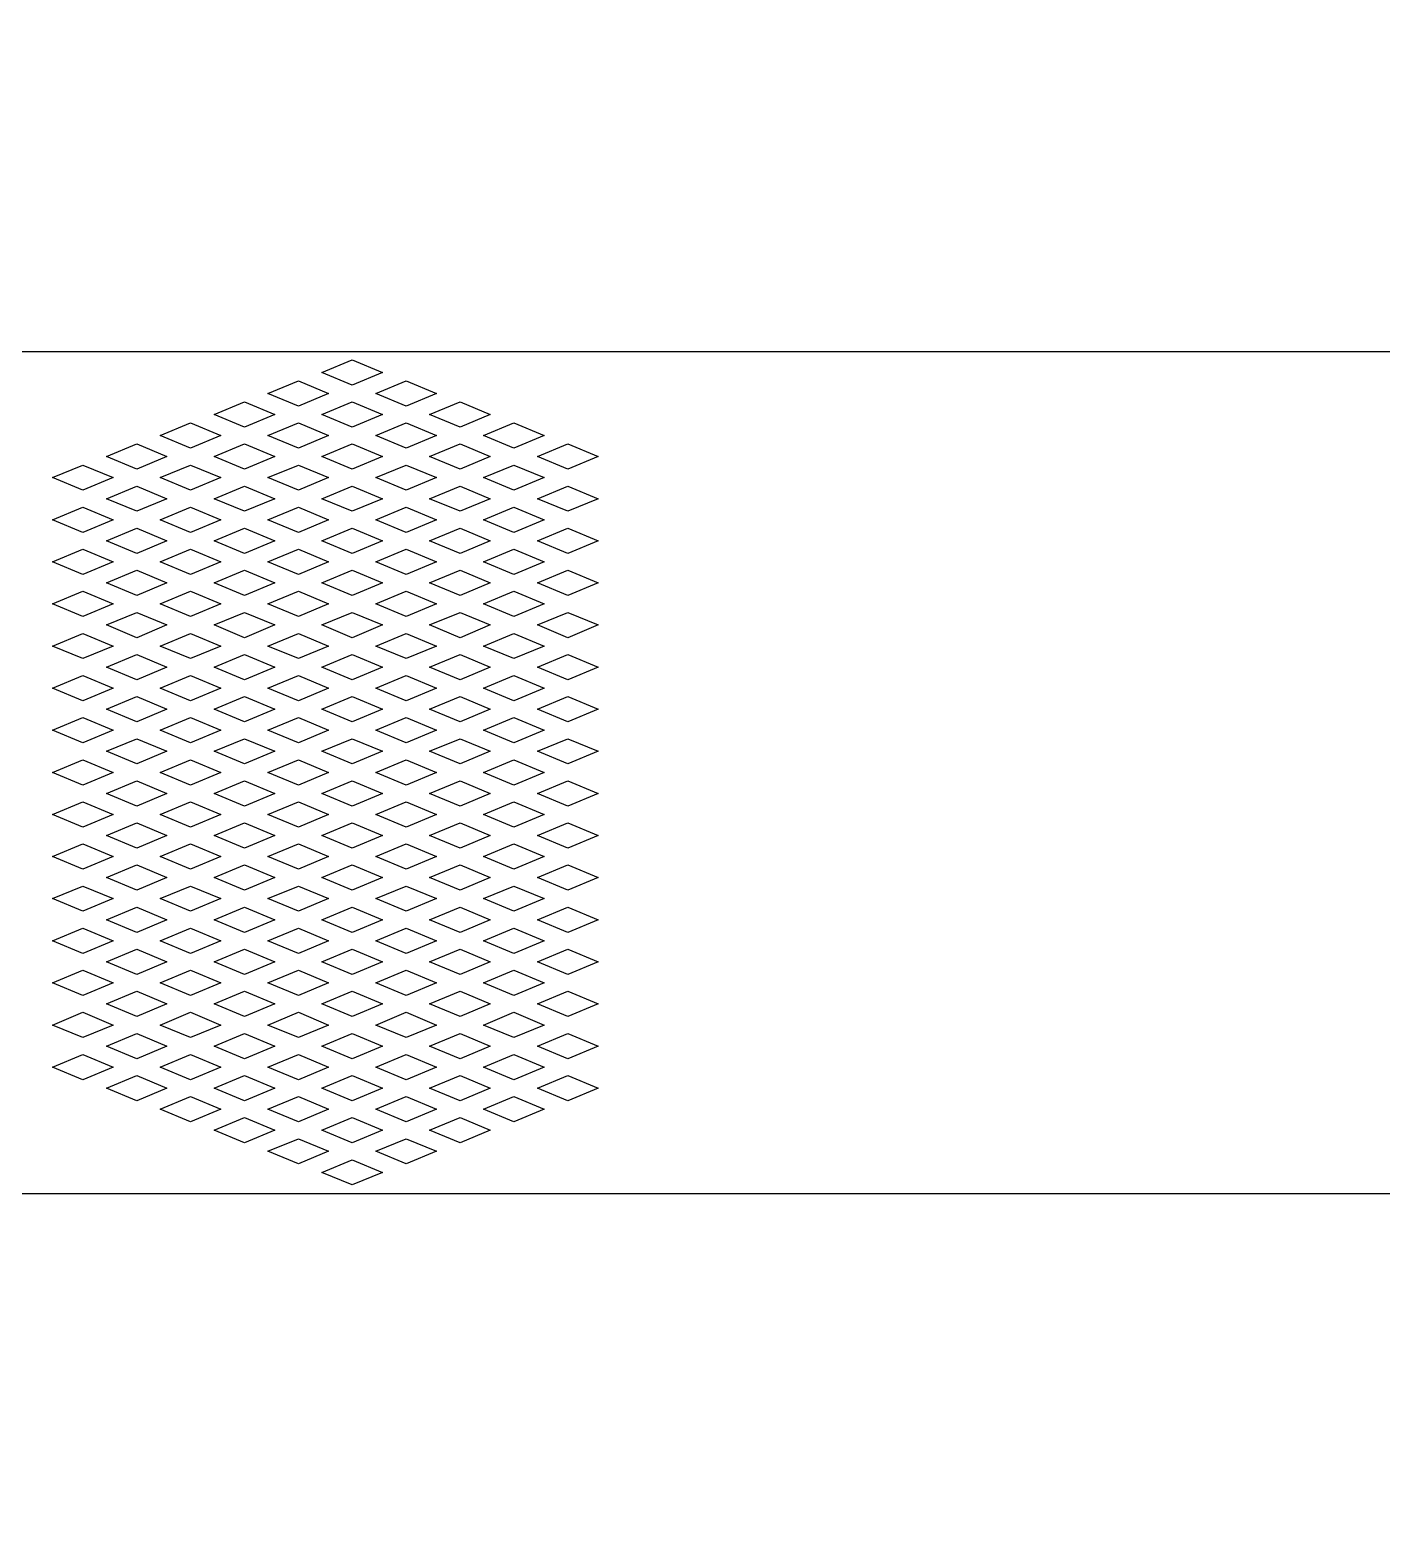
# Model space of a CAD drawing. Header units: inches. Extents: x -271009 to 5700, y -37000 to 38138.
# Drawn here: x -137795 to -136165, y 5427 to 7239 of the extents above; entities that cross this region are included whole.
import ezdxf

# ---------------------------------------------------------------- set-up
doc = ezdxf.new("R2010")
doc.units = ezdxf.units.IN
doc.header["$MEASUREMENT"] = 0

msp = doc.modelspace()

# ---------------------------------------------------------------- linework, layer by layer
for p, q in [((-138715.3, 6851.2), (-135759, 6851.2)), ((-137443, 6825.9), (-137406.5, 6841.1)), ((-137406.5, 6841.1), (-137369.9, 6825.9)), ((-137508, 6800.5), (-137471.4, 6815.7)), ((-137471.4, 6815.7), (-137434.9, 6800.5)), ((-137406.5, 6810.6), (-137443, 6825.9)), ((-137369.9, 6825.9), (-137406.5, 6810.6)), ((-137378, 6800.5), (-137341.5, 6815.7)), ((-137341.5, 6815.7), (-137305, 6800.5)), ((-137471.4, 6785.3), (-137508, 6800.5)), ((-137434.9, 6800.5), (-137471.4, 6785.3)), ((-137341.5, 6785.3), (-137378, 6800.5)), ((-137305, 6800.5), (-137341.5, 6785.3)), ((-137572.9, 6775.1), (-137536.4, 6790.3)), ((-137536.4, 6790.3), (-137499.8, 6775.1)), ((-137443, 6775.1), (-137406.5, 6790.3)), ((-137406.5, 6790.3), (-137369.9, 6775.1)), ((-137313.1, 6775.1), (-137276.5, 6790.3)), ((-137276.5, 6790.3), (-137240, 6775.1)), ((-137637.9, 6749.7), (-137601.3, 6765)), ((-137601.3, 6765), (-137564.8, 6749.7)), ((-137536.4, 6759.9), (-137572.9, 6775.1)), ((-137499.8, 6775.1), (-137536.4, 6759.9)), ((-137508, 6749.7), (-137471.4, 6765)), ((-137471.4, 6765), (-137434.9, 6749.7)), ((-137406.5, 6759.9), (-137443, 6775.1)), ((-137369.9, 6775.1), (-137406.5, 6759.9)), ((-137378, 6749.7), (-137341.5, 6765)), ((-137341.5, 6765), (-137305, 6749.7)), ((-137276.5, 6759.9), (-137313.1, 6775.1)), ((-137240, 6775.1), (-137276.5, 6759.9)), ((-137248.1, 6749.7), (-137211.6, 6765)), ((-137211.6, 6765), (-137175, 6749.7)), ((-137702.8, 6724.4), (-137666.3, 6739.6)), ((-137666.3, 6739.6), (-137629.8, 6724.4)), ((-137601.3, 6734.5), (-137637.9, 6749.7)), ((-137564.8, 6749.7), (-137601.3, 6734.5)), ((-137572.9, 6724.4), (-137536.4, 6739.6)), ((-137536.4, 6739.6), (-137499.8, 6724.4)), ((-137471.4, 6734.5), (-137508, 6749.7)), ((-137434.9, 6749.7), (-137471.4, 6734.5)), ((-137443, 6724.4), (-137406.5, 6739.6)), ((-137406.5, 6739.6), (-137369.9, 6724.4)), ((-137341.5, 6734.5), (-137378, 6749.7)), ((-137305, 6749.7), (-137341.5, 6734.5)), ((-137313.1, 6724.4), (-137276.5, 6739.6)), ((-137276.5, 6739.6), (-137240, 6724.4)), ((-137211.6, 6734.5), (-137248.1, 6749.7)), ((-137175, 6749.7), (-137211.6, 6734.5)), ((-137183.2, 6724.4), (-137146.6, 6739.6)), ((-137146.6, 6739.6), (-137110.1, 6724.4)), ((-137666.3, 6709.1), (-137702.8, 6724.4)), ((-137629.8, 6724.4), (-137666.3, 6709.1)), ((-137536.4, 6709.1), (-137572.9, 6724.4)), ((-137499.8, 6724.4), (-137536.4, 6709.1)), ((-137406.5, 6709.1), (-137443, 6724.4)), ((-137369.9, 6724.4), (-137406.5, 6709.1)), ((-137276.5, 6709.1), (-137313.1, 6724.4)), ((-137240, 6724.4), (-137276.5, 6709.1)), ((-137146.6, 6709.1), (-137183.2, 6724.4)), ((-137110.1, 6724.4), (-137146.6, 6709.1)), ((-137767.8, 6699), (-137731.3, 6714.2)), ((-137731.3, 6714.2), (-137694.7, 6699)), ((-137637.9, 6699), (-137601.3, 6714.2)), ((-137601.3, 6714.2), (-137564.8, 6699)), ((-137508, 6699), (-137471.4, 6714.2)), ((-137471.4, 6714.2), (-137434.9, 6699)), ((-137378, 6699), (-137341.5, 6714.2)), ((-137341.5, 6714.2), (-137305, 6699)), ((-137248.1, 6699), (-137211.6, 6714.2)), ((-137211.6, 6714.2), (-137175, 6699)), ((-137731.3, 6683.8), (-137767.8, 6699)), ((-137694.7, 6699), (-137731.3, 6683.8)), ((-137702.8, 6673.6), (-137666.3, 6688.8)), ((-137666.3, 6688.8), (-137629.8, 6673.6)), ((-137601.3, 6683.8), (-137637.9, 6699)), ((-137564.8, 6699), (-137601.3, 6683.8)), ((-137572.9, 6673.6), (-137536.4, 6688.8)), ((-137536.4, 6688.8), (-137499.8, 6673.6)), ((-137471.4, 6683.8), (-137508, 6699)), ((-137434.9, 6699), (-137471.4, 6683.8)), ((-137443, 6673.6), (-137406.5, 6688.8)), ((-137406.5, 6688.8), (-137369.9, 6673.6)), ((-137341.5, 6683.8), (-137378, 6699)), ((-137305, 6699), (-137341.5, 6683.8)), ((-137313.1, 6673.6), (-137276.5, 6688.8)), ((-137276.5, 6688.8), (-137240, 6673.6)), ((-137211.6, 6683.8), (-137248.1, 6699)), ((-137175, 6699), (-137211.6, 6683.8)), ((-137183.2, 6673.6), (-137146.6, 6688.8)), ((-137146.6, 6688.8), (-137110.1, 6673.6)), ((-137666.3, 6658.4), (-137702.8, 6673.6)), ((-137629.8, 6673.6), (-137666.3, 6658.4)), ((-137536.4, 6658.4), (-137572.9, 6673.6)), ((-137499.8, 6673.6), (-137536.4, 6658.4)), ((-137406.5, 6658.4), (-137443, 6673.6)), ((-137369.9, 6673.6), (-137406.5, 6658.4)), ((-137276.5, 6658.4), (-137313.1, 6673.6)), ((-137240, 6673.6), (-137276.5, 6658.4)), ((-137146.6, 6658.4), (-137183.2, 6673.6)), ((-137110.1, 6673.6), (-137146.6, 6658.4)), ((-137767.8, 6648.2), (-137731.3, 6663.5)), ((-137731.3, 6663.5), (-137694.7, 6648.2)), ((-137637.9, 6648.2), (-137601.3, 6663.5)), ((-137601.3, 6663.5), (-137564.8, 6648.2)), ((-137508, 6648.2), (-137471.4, 6663.5)), ((-137471.4, 6663.5), (-137434.9, 6648.2)), ((-137378, 6648.2), (-137341.5, 6663.5)), ((-137341.5, 6663.5), (-137305, 6648.2)), ((-137248.1, 6648.2), (-137211.6, 6663.5)), ((-137211.6, 6663.5), (-137175, 6648.2)), ((-137731.3, 6633), (-137767.8, 6648.2)), ((-137694.7, 6648.2), (-137731.3, 6633)), ((-137702.8, 6622.9), (-137666.3, 6638.1)), ((-137666.3, 6638.1), (-137629.8, 6622.9)), ((-137601.3, 6633), (-137637.9, 6648.2)), ((-137564.8, 6648.2), (-137601.3, 6633)), ((-137572.9, 6622.9), (-137536.4, 6638.1)), ((-137536.4, 6638.1), (-137499.8, 6622.9)), ((-137471.4, 6633), (-137508, 6648.2)), ((-137434.9, 6648.2), (-137471.4, 6633)), ((-137443, 6622.9), (-137406.5, 6638.1)), ((-137406.5, 6638.1), (-137369.9, 6622.9)), ((-137341.5, 6633), (-137378, 6648.2)), ((-137305, 6648.2), (-137341.5, 6633)), ((-137313.1, 6622.9), (-137276.5, 6638.1)), ((-137276.5, 6638.1), (-137240, 6622.9)), ((-137211.6, 6633), (-137248.1, 6648.2)), ((-137175, 6648.2), (-137211.6, 6633)), ((-137183.2, 6622.9), (-137146.6, 6638.1)), ((-137146.6, 6638.1), (-137110.1, 6622.9)), ((-137767.8, 6597.5), (-137731.3, 6612.7)), ((-137731.3, 6612.7), (-137694.7, 6597.5)), ((-137666.3, 6607.6), (-137702.8, 6622.9)), ((-137629.8, 6622.9), (-137666.3, 6607.6)), ((-137637.9, 6597.5), (-137601.3, 6612.7)), ((-137601.3, 6612.7), (-137564.8, 6597.5)), ((-137536.4, 6607.6), (-137572.9, 6622.9)), ((-137499.8, 6622.9), (-137536.4, 6607.6)), ((-137508, 6597.5), (-137471.4, 6612.7)), ((-137471.4, 6612.7), (-137434.9, 6597.5)), ((-137406.5, 6607.6), (-137443, 6622.9)), ((-137369.9, 6622.9), (-137406.5, 6607.6)), ((-137378, 6597.5), (-137341.5, 6612.7)), ((-137341.5, 6612.7), (-137305, 6597.5)), ((-137276.5, 6607.6), (-137313.1, 6622.9)), ((-137240, 6622.9), (-137276.5, 6607.6)), ((-137248.1, 6597.5), (-137211.6, 6612.7)), ((-137211.6, 6612.7), (-137175, 6597.5)), ((-137146.6, 6607.6), (-137183.2, 6622.9)), ((-137110.1, 6622.9), (-137146.6, 6607.6)), ((-137731.3, 6582.3), (-137767.8, 6597.5)), ((-137694.7, 6597.5), (-137731.3, 6582.3)), ((-137601.3, 6582.3), (-137637.9, 6597.5)), ((-137564.8, 6597.5), (-137601.3, 6582.3)), ((-137471.4, 6582.3), (-137508, 6597.5)), ((-137434.9, 6597.5), (-137471.4, 6582.3)), ((-137341.5, 6582.3), (-137378, 6597.5)), ((-137305, 6597.5), (-137341.5, 6582.3)), ((-137211.6, 6582.3), (-137248.1, 6597.5)), ((-137175, 6597.5), (-137211.6, 6582.3)), ((-137702.8, 6572.1), (-137666.3, 6587.3)), ((-137666.3, 6587.3), (-137629.8, 6572.1)), ((-137572.9, 6572.1), (-137536.4, 6587.3)), ((-137536.4, 6587.3), (-137499.8, 6572.1)), ((-137443, 6572.1), (-137406.5, 6587.3)), ((-137406.5, 6587.3), (-137369.9, 6572.1)), ((-137313.1, 6572.1), (-137276.5, 6587.3)), ((-137276.5, 6587.3), (-137240, 6572.1)), ((-137183.2, 6572.1), (-137146.6, 6587.3)), ((-137146.6, 6587.3), (-137110.1, 6572.1)), ((-137767.8, 6546.7), (-137731.3, 6562)), ((-137731.3, 6562), (-137694.7, 6546.7)), ((-137666.3, 6556.9), (-137702.8, 6572.1)), ((-137629.8, 6572.1), (-137666.3, 6556.9)), ((-137637.9, 6546.7), (-137601.3, 6562)), ((-137601.3, 6562), (-137564.8, 6546.7)), ((-137536.4, 6556.9), (-137572.9, 6572.1)), ((-137499.8, 6572.1), (-137536.4, 6556.9)), ((-137508, 6546.7), (-137471.4, 6562)), ((-137471.4, 6562), (-137434.9, 6546.7)), ((-137406.5, 6556.9), (-137443, 6572.1)), ((-137369.9, 6572.1), (-137406.5, 6556.9)), ((-137378, 6546.7), (-137341.5, 6562)), ((-137341.5, 6562), (-137305, 6546.7)), ((-137276.5, 6556.9), (-137313.1, 6572.1)), ((-137240, 6572.1), (-137276.5, 6556.9)), ((-137248.1, 6546.7), (-137211.6, 6562)), ((-137211.6, 6562), (-137175, 6546.7)), ((-137146.6, 6556.9), (-137183.2, 6572.1)), ((-137110.1, 6572.1), (-137146.6, 6556.9)), ((-137731.3, 6531.5), (-137767.8, 6546.7)), ((-137694.7, 6546.7), (-137731.3, 6531.5)), ((-137601.3, 6531.5), (-137637.9, 6546.7)), ((-137564.8, 6546.7), (-137601.3, 6531.5)), ((-137471.4, 6531.5), (-137508, 6546.7)), ((-137434.9, 6546.7), (-137471.4, 6531.5)), ((-137341.5, 6531.5), (-137378, 6546.7)), ((-137305, 6546.7), (-137341.5, 6531.5)), ((-137211.6, 6531.5), (-137248.1, 6546.7)), ((-137175, 6546.7), (-137211.6, 6531.5)), ((-137702.8, 6521.4), (-137666.3, 6536.6)), ((-137666.3, 6536.6), (-137629.8, 6521.4)), ((-137572.9, 6521.4), (-137536.4, 6536.6)), ((-137536.4, 6536.6), (-137499.8, 6521.4)), ((-137443, 6521.4), (-137406.5, 6536.6)), ((-137406.5, 6536.6), (-137369.9, 6521.4)), ((-137313.1, 6521.4), (-137276.5, 6536.6)), ((-137276.5, 6536.6), (-137240, 6521.4)), ((-137183.2, 6521.4), (-137146.6, 6536.6)), ((-137146.6, 6536.6), (-137110.1, 6521.4)), ((-137767.8, 6496), (-137731.3, 6511.2)), ((-137731.3, 6511.2), (-137694.7, 6496)), ((-137666.3, 6506.1), (-137702.8, 6521.4)), ((-137629.8, 6521.4), (-137666.3, 6506.1)), ((-137637.9, 6496), (-137601.3, 6511.2)), ((-137601.3, 6511.2), (-137564.8, 6496)), ((-137536.4, 6506.1), (-137572.9, 6521.4)), ((-137499.8, 6521.4), (-137536.4, 6506.1)), ((-137508, 6496), (-137471.4, 6511.2)), ((-137471.4, 6511.2), (-137434.9, 6496)), ((-137406.5, 6506.1), (-137443, 6521.4)), ((-137369.9, 6521.4), (-137406.5, 6506.1)), ((-137378, 6496), (-137341.5, 6511.2)), ((-137341.5, 6511.2), (-137305, 6496)), ((-137276.5, 6506.1), (-137313.1, 6521.4)), ((-137240, 6521.4), (-137276.5, 6506.1)), ((-137248.1, 6496), (-137211.6, 6511.2)), ((-137211.6, 6511.2), (-137175, 6496)), ((-137146.6, 6506.1), (-137183.2, 6521.4)), ((-137110.1, 6521.4), (-137146.6, 6506.1)), ((-137731.3, 6480.8), (-137767.8, 6496)), ((-137694.7, 6496), (-137731.3, 6480.8)), ((-137702.8, 6470.6), (-137666.3, 6485.8)), ((-137666.3, 6485.8), (-137629.8, 6470.6)), ((-137601.3, 6480.8), (-137637.9, 6496)), ((-137564.8, 6496), (-137601.3, 6480.8)), ((-137572.9, 6470.6), (-137536.4, 6485.8)), ((-137536.4, 6485.8), (-137499.8, 6470.6)), ((-137471.4, 6480.8), (-137508, 6496)), ((-137434.9, 6496), (-137471.4, 6480.8)), ((-137443, 6470.6), (-137406.5, 6485.8)), ((-137406.5, 6485.8), (-137369.9, 6470.6)), ((-137341.5, 6480.8), (-137378, 6496)), ((-137305, 6496), (-137341.5, 6480.8)), ((-137313.1, 6470.6), (-137276.5, 6485.8)), ((-137276.5, 6485.8), (-137240, 6470.6)), ((-137211.6, 6480.8), (-137248.1, 6496)), ((-137175, 6496), (-137211.6, 6480.8)), ((-137183.2, 6470.6), (-137146.6, 6485.8)), ((-137146.6, 6485.8), (-137110.1, 6470.6)), ((-137666.3, 6455.4), (-137702.8, 6470.6)), ((-137629.8, 6470.6), (-137666.3, 6455.4)), ((-137536.4, 6455.4), (-137572.9, 6470.6)), ((-137499.8, 6470.6), (-137536.4, 6455.4)), ((-137406.5, 6455.4), (-137443, 6470.6)), ((-137369.9, 6470.6), (-137406.5, 6455.4)), ((-137276.5, 6455.4), (-137313.1, 6470.6)), ((-137240, 6470.6), (-137276.5, 6455.4)), ((-137146.6, 6455.4), (-137183.2, 6470.6)), ((-137110.1, 6470.6), (-137146.6, 6455.4)), ((-137767.8, 6445.2), (-137731.3, 6460.5)), ((-137731.3, 6460.5), (-137694.7, 6445.2)), ((-137637.9, 6445.2), (-137601.3, 6460.5)), ((-137601.3, 6460.5), (-137564.8, 6445.2)), ((-137508, 6445.2), (-137471.4, 6460.5)), ((-137471.4, 6460.5), (-137434.9, 6445.2)), ((-137378, 6445.2), (-137341.5, 6460.5)), ((-137341.5, 6460.5), (-137305, 6445.2)), ((-137248.1, 6445.2), (-137211.6, 6460.5)), ((-137211.6, 6460.5), (-137175, 6445.2)), ((-137731.3, 6430), (-137767.8, 6445.2)), ((-137694.7, 6445.2), (-137731.3, 6430)), ((-137702.8, 6419.9), (-137666.3, 6435.1)), ((-137666.3, 6435.1), (-137629.8, 6419.9)), ((-137601.3, 6430), (-137637.9, 6445.2)), ((-137564.8, 6445.2), (-137601.3, 6430)), ((-137572.9, 6419.9), (-137536.4, 6435.1)), ((-137536.4, 6435.1), (-137499.8, 6419.9)), ((-137471.4, 6430), (-137508, 6445.2)), ((-137434.9, 6445.2), (-137471.4, 6430)), ((-137443, 6419.9), (-137406.5, 6435.1)), ((-137406.5, 6435.1), (-137369.9, 6419.9)), ((-137341.5, 6430), (-137378, 6445.2)), ((-137305, 6445.2), (-137341.5, 6430)), ((-137313.1, 6419.9), (-137276.5, 6435.1)), ((-137276.5, 6435.1), (-137240, 6419.9)), ((-137211.6, 6430), (-137248.1, 6445.2)), ((-137175, 6445.2), (-137211.6, 6430)), ((-137183.2, 6419.9), (-137146.6, 6435.1)), ((-137146.6, 6435.1), (-137110.1, 6419.9)), ((-137666.3, 6404.6), (-137702.8, 6419.9)), ((-137629.8, 6419.9), (-137666.3, 6404.6)), ((-137536.4, 6404.6), (-137572.9, 6419.9)), ((-137499.8, 6419.9), (-137536.4, 6404.6)), ((-137406.5, 6404.6), (-137443, 6419.9)), ((-137369.9, 6419.9), (-137406.5, 6404.6)), ((-137276.5, 6404.6), (-137313.1, 6419.9)), ((-137240, 6419.9), (-137276.5, 6404.6)), ((-137146.6, 6404.6), (-137183.2, 6419.9)), ((-137110.1, 6419.9), (-137146.6, 6404.6)), ((-137767.8, 6394.5), (-137731.3, 6409.7)), ((-137731.3, 6409.7), (-137694.7, 6394.5)), ((-137637.9, 6394.5), (-137601.3, 6409.7)), ((-137601.3, 6409.7), (-137564.8, 6394.5)), ((-137508, 6394.5), (-137471.4, 6409.7)), ((-137471.4, 6409.7), (-137434.9, 6394.5)), ((-137378, 6394.5), (-137341.5, 6409.7)), ((-137341.5, 6409.7), (-137305, 6394.5)), ((-137248.1, 6394.5), (-137211.6, 6409.7)), ((-137211.6, 6409.7), (-137175, 6394.5)), ((-137731.3, 6379.3), (-137767.8, 6394.5)), ((-137694.7, 6394.5), (-137731.3, 6379.3)), ((-137702.8, 6369.1), (-137666.3, 6384.3)), ((-137666.3, 6384.3), (-137629.8, 6369.1)), ((-137601.3, 6379.3), (-137637.9, 6394.5)), ((-137564.8, 6394.5), (-137601.3, 6379.3)), ((-137572.9, 6369.1), (-137536.4, 6384.3)), ((-137536.4, 6384.3), (-137499.8, 6369.1)), ((-137471.4, 6379.3), (-137508, 6394.5)), ((-137434.9, 6394.5), (-137471.4, 6379.3)), ((-137443, 6369.1), (-137406.5, 6384.3)), ((-137406.5, 6384.3), (-137369.9, 6369.1)), ((-137341.5, 6379.3), (-137378, 6394.5)), ((-137305, 6394.5), (-137341.5, 6379.3)), ((-137313.1, 6369.1), (-137276.5, 6384.3)), ((-137276.5, 6384.3), (-137240, 6369.1)), ((-137211.6, 6379.3), (-137248.1, 6394.5)), ((-137175, 6394.5), (-137211.6, 6379.3)), ((-137183.2, 6369.1), (-137146.6, 6384.3)), ((-137146.6, 6384.3), (-137110.1, 6369.1)), ((-137767.8, 6343.7), (-137731.3, 6359)), ((-137731.3, 6359), (-137694.7, 6343.7)), ((-137666.3, 6353.9), (-137702.8, 6369.1)), ((-137629.8, 6369.1), (-137666.3, 6353.9)), ((-137637.9, 6343.7), (-137601.3, 6359)), ((-137601.3, 6359), (-137564.8, 6343.7)), ((-137536.4, 6353.9), (-137572.9, 6369.1)), ((-137499.8, 6369.1), (-137536.4, 6353.9)), ((-137508, 6343.7), (-137471.4, 6359)), ((-137471.4, 6359), (-137434.9, 6343.7)), ((-137406.5, 6353.9), (-137443, 6369.1)), ((-137369.9, 6369.1), (-137406.5, 6353.9)), ((-137378, 6343.7), (-137341.5, 6359)), ((-137341.5, 6359), (-137305, 6343.7)), ((-137276.5, 6353.9), (-137313.1, 6369.1)), ((-137240, 6369.1), (-137276.5, 6353.9)), ((-137248.1, 6343.7), (-137211.6, 6359)), ((-137211.6, 6359), (-137175, 6343.7)), ((-137146.6, 6353.9), (-137183.2, 6369.1)), ((-137110.1, 6369.1), (-137146.6, 6353.9)), ((-137731.3, 6328.5), (-137767.8, 6343.7)), ((-137694.7, 6343.7), (-137731.3, 6328.5)), ((-137601.3, 6328.5), (-137637.9, 6343.7)), ((-137564.8, 6343.7), (-137601.3, 6328.5)), ((-137471.4, 6328.5), (-137508, 6343.7)), ((-137434.9, 6343.7), (-137471.4, 6328.5)), ((-137341.5, 6328.5), (-137378, 6343.7)), ((-137305, 6343.7), (-137341.5, 6328.5)), ((-137211.6, 6328.5), (-137248.1, 6343.7)), ((-137175, 6343.7), (-137211.6, 6328.5)), ((-137702.8, 6318.4), (-137666.3, 6333.6)), ((-137666.3, 6333.6), (-137629.8, 6318.4)), ((-137572.9, 6318.4), (-137536.4, 6333.6)), ((-137536.4, 6333.6), (-137499.8, 6318.4)), ((-137443, 6318.4), (-137406.5, 6333.6)), ((-137406.5, 6333.6), (-137369.9, 6318.4)), ((-137313.1, 6318.4), (-137276.5, 6333.6)), ((-137276.5, 6333.6), (-137240, 6318.4)), ((-137183.2, 6318.4), (-137146.6, 6333.6)), ((-137146.6, 6333.6), (-137110.1, 6318.4)), ((-137767.8, 6293), (-137731.3, 6308.2)), ((-137731.3, 6308.2), (-137694.7, 6293)), ((-137666.3, 6303.1), (-137702.8, 6318.4)), ((-137629.8, 6318.4), (-137666.3, 6303.1)), ((-137637.9, 6293), (-137601.3, 6308.2)), ((-137601.3, 6308.2), (-137564.8, 6293)), ((-137536.4, 6303.1), (-137572.9, 6318.4)), ((-137499.8, 6318.4), (-137536.4, 6303.1)), ((-137508, 6293), (-137471.4, 6308.2)), ((-137471.4, 6308.2), (-137434.9, 6293)), ((-137406.5, 6303.1), (-137443, 6318.4)), ((-137369.9, 6318.4), (-137406.5, 6303.1)), ((-137378, 6293), (-137341.5, 6308.2)), ((-137341.5, 6308.2), (-137305, 6293)), ((-137276.5, 6303.1), (-137313.1, 6318.4)), ((-137240, 6318.4), (-137276.5, 6303.1)), ((-137248.1, 6293), (-137211.6, 6308.2)), ((-137211.6, 6308.2), (-137175, 6293)), ((-137146.6, 6303.1), (-137183.2, 6318.4)), ((-137110.1, 6318.4), (-137146.6, 6303.1)), ((-137731.3, 6277.8), (-137767.8, 6293)), ((-137694.7, 6293), (-137731.3, 6277.8)), ((-137601.3, 6277.8), (-137637.9, 6293)), ((-137564.8, 6293), (-137601.3, 6277.8)), ((-137471.4, 6277.8), (-137508, 6293)), ((-137434.9, 6293), (-137471.4, 6277.8)), ((-137341.5, 6277.8), (-137378, 6293)), ((-137305, 6293), (-137341.5, 6277.8)), ((-137211.6, 6277.8), (-137248.1, 6293)), ((-137175, 6293), (-137211.6, 6277.8)), ((-137702.8, 6267.6), (-137666.3, 6282.8)), ((-137666.3, 6282.8), (-137629.8, 6267.6)), ((-137572.9, 6267.6), (-137536.4, 6282.8)), ((-137536.4, 6282.8), (-137499.8, 6267.6)), ((-137443, 6267.6), (-137406.5, 6282.8)), ((-137406.5, 6282.8), (-137369.9, 6267.6)), ((-137313.1, 6267.6), (-137276.5, 6282.8)), ((-137276.5, 6282.8), (-137240, 6267.6)), ((-137183.2, 6267.6), (-137146.6, 6282.8)), ((-137146.6, 6282.8), (-137110.1, 6267.6)), ((-137767.8, 6242.2), (-137731.3, 6257.5)), ((-137731.3, 6257.5), (-137694.7, 6242.2)), ((-137666.3, 6252.4), (-137702.8, 6267.6)), ((-137629.8, 6267.6), (-137666.3, 6252.4)), ((-137637.9, 6242.2), (-137601.3, 6257.5)), ((-137601.3, 6257.5), (-137564.8, 6242.2)), ((-137536.4, 6252.4), (-137572.9, 6267.6)), ((-137499.8, 6267.6), (-137536.4, 6252.4)), ((-137508, 6242.2), (-137471.4, 6257.5)), ((-137471.4, 6257.5), (-137434.9, 6242.2)), ((-137406.5, 6252.4), (-137443, 6267.6)), ((-137369.9, 6267.6), (-137406.5, 6252.4)), ((-137378, 6242.2), (-137341.5, 6257.5)), ((-137341.5, 6257.5), (-137305, 6242.2)), ((-137276.5, 6252.4), (-137313.1, 6267.6)), ((-137240, 6267.6), (-137276.5, 6252.4)), ((-137248.1, 6242.2), (-137211.6, 6257.5)), ((-137211.6, 6257.5), (-137175, 6242.2)), ((-137146.6, 6252.4), (-137183.2, 6267.6)), ((-137110.1, 6267.6), (-137146.6, 6252.4)), ((-137731.3, 6227), (-137767.8, 6242.2)), ((-137694.7, 6242.2), (-137731.3, 6227)), ((-137702.8, 6216.9), (-137666.3, 6232.1)), ((-137666.3, 6232.1), (-137629.8, 6216.9)), ((-137601.3, 6227), (-137637.9, 6242.2)), ((-137564.8, 6242.2), (-137601.3, 6227)), ((-137572.9, 6216.9), (-137536.4, 6232.1)), ((-137536.4, 6232.1), (-137499.8, 6216.9)), ((-137471.4, 6227), (-137508, 6242.2)), ((-137434.9, 6242.2), (-137471.4, 6227)), ((-137443, 6216.9), (-137406.5, 6232.1)), ((-137406.5, 6232.1), (-137369.9, 6216.9)), ((-137341.5, 6227), (-137378, 6242.2)), ((-137305, 6242.2), (-137341.5, 6227)), ((-137313.1, 6216.9), (-137276.5, 6232.1)), ((-137276.5, 6232.1), (-137240, 6216.9)), ((-137211.6, 6227), (-137248.1, 6242.2)), ((-137175, 6242.2), (-137211.6, 6227)), ((-137183.2, 6216.9), (-137146.6, 6232.1)), ((-137146.6, 6232.1), (-137110.1, 6216.9)), ((-137666.3, 6201.6), (-137702.8, 6216.9)), ((-137629.8, 6216.9), (-137666.3, 6201.6)), ((-137536.4, 6201.6), (-137572.9, 6216.9)), ((-137499.8, 6216.9), (-137536.4, 6201.6)), ((-137406.5, 6201.6), (-137443, 6216.9)), ((-137369.9, 6216.9), (-137406.5, 6201.6)), ((-137276.5, 6201.6), (-137313.1, 6216.9)), ((-137240, 6216.9), (-137276.5, 6201.6)), ((-137146.6, 6201.6), (-137183.2, 6216.9)), ((-137110.1, 6216.9), (-137146.6, 6201.6)), ((-137767.8, 6191.5), (-137731.3, 6206.7)), ((-137731.3, 6206.7), (-137694.7, 6191.5)), ((-137637.9, 6191.5), (-137601.3, 6206.7)), ((-137601.3, 6206.7), (-137564.8, 6191.5)), ((-137508, 6191.5), (-137471.4, 6206.7)), ((-137471.4, 6206.7), (-137434.9, 6191.5)), ((-137378, 6191.5), (-137341.5, 6206.7)), ((-137341.5, 6206.7), (-137305, 6191.5)), ((-137248.1, 6191.5), (-137211.6, 6206.7)), ((-137211.6, 6206.7), (-137175, 6191.5)), ((-137731.3, 6176.3), (-137767.8, 6191.5)), ((-137694.7, 6191.5), (-137731.3, 6176.3)), ((-137702.8, 6166.1), (-137666.3, 6181.3)), ((-137666.3, 6181.3), (-137629.8, 6166.1)), ((-137601.3, 6176.3), (-137637.9, 6191.5)), ((-137564.8, 6191.5), (-137601.3, 6176.3)), ((-137572.9, 6166.1), (-137536.4, 6181.3)), ((-137536.4, 6181.3), (-137499.8, 6166.1)), ((-137471.4, 6176.3), (-137508, 6191.5)), ((-137434.9, 6191.5), (-137471.4, 6176.3)), ((-137443, 6166.1), (-137406.5, 6181.3)), ((-137406.5, 6181.3), (-137369.9, 6166.1)), ((-137341.5, 6176.3), (-137378, 6191.5)), ((-137305, 6191.5), (-137341.5, 6176.3)), ((-137313.1, 6166.1), (-137276.5, 6181.3)), ((-137276.5, 6181.3), (-137240, 6166.1)), ((-137211.6, 6176.3), (-137248.1, 6191.5)), ((-137175, 6191.5), (-137211.6, 6176.3)), ((-137183.2, 6166.1), (-137146.6, 6181.3)), ((-137146.6, 6181.3), (-137110.1, 6166.1)), ((-137666.3, 6150.9), (-137702.8, 6166.1)), ((-137629.8, 6166.1), (-137666.3, 6150.9)), ((-137536.4, 6150.9), (-137572.9, 6166.1)), ((-137499.8, 6166.1), (-137536.4, 6150.9)), ((-137406.5, 6150.9), (-137443, 6166.1)), ((-137369.9, 6166.1), (-137406.5, 6150.9)), ((-137276.5, 6150.9), (-137313.1, 6166.1)), ((-137240, 6166.1), (-137276.5, 6150.9)), ((-137146.6, 6150.9), (-137183.2, 6166.1)), ((-137110.1, 6166.1), (-137146.6, 6150.9)), ((-137767.8, 6140.7), (-137731.3, 6156)), ((-137731.3, 6156), (-137694.7, 6140.7)), ((-137637.9, 6140.7), (-137601.3, 6156)), ((-137601.3, 6156), (-137564.8, 6140.7)), ((-137508, 6140.7), (-137471.4, 6156)), ((-137471.4, 6156), (-137434.9, 6140.7)), ((-137378, 6140.7), (-137341.5, 6156)), ((-137341.5, 6156), (-137305, 6140.7)), ((-137248.1, 6140.7), (-137211.6, 6156)), ((-137211.6, 6156), (-137175, 6140.7)), ((-137731.3, 6125.5), (-137767.8, 6140.7)), ((-137694.7, 6140.7), (-137731.3, 6125.5)), ((-137702.8, 6115.4), (-137666.3, 6130.6)), ((-137666.3, 6130.6), (-137629.8, 6115.4)), ((-137601.3, 6125.5), (-137637.9, 6140.7)), ((-137564.8, 6140.7), (-137601.3, 6125.5)), ((-137572.9, 6115.4), (-137536.4, 6130.6)), ((-137536.4, 6130.6), (-137499.8, 6115.4)), ((-137471.4, 6125.5), (-137508, 6140.7)), ((-137434.9, 6140.7), (-137471.4, 6125.5)), ((-137443, 6115.4), (-137406.5, 6130.6)), ((-137406.5, 6130.6), (-137369.9, 6115.4)), ((-137341.5, 6125.5), (-137378, 6140.7)), ((-137305, 6140.7), (-137341.5, 6125.5)), ((-137313.1, 6115.4), (-137276.5, 6130.6)), ((-137276.5, 6130.6), (-137240, 6115.4)), ((-137211.6, 6125.5), (-137248.1, 6140.7)), ((-137175, 6140.7), (-137211.6, 6125.5)), ((-137183.2, 6115.4), (-137146.6, 6130.6)), ((-137146.6, 6130.6), (-137110.1, 6115.4)), ((-137767.8, 6090), (-137731.3, 6105.2)), ((-137731.3, 6105.2), (-137694.7, 6090)), ((-137666.3, 6100.1), (-137702.8, 6115.4)), ((-137629.8, 6115.4), (-137666.3, 6100.1)), ((-137637.9, 6090), (-137601.3, 6105.2)), ((-137601.3, 6105.2), (-137564.8, 6090)), ((-137536.4, 6100.1), (-137572.9, 6115.4)), ((-137499.8, 6115.4), (-137536.4, 6100.1)), ((-137508, 6090), (-137471.4, 6105.2)), ((-137471.4, 6105.2), (-137434.9, 6090)), ((-137406.5, 6100.1), (-137443, 6115.4)), ((-137369.9, 6115.4), (-137406.5, 6100.1)), ((-137378, 6090), (-137341.5, 6105.2)), ((-137341.5, 6105.2), (-137305, 6090)), ((-137276.5, 6100.1), (-137313.1, 6115.4)), ((-137240, 6115.4), (-137276.5, 6100.1)), ((-137248.1, 6090), (-137211.6, 6105.2)), ((-137211.6, 6105.2), (-137175, 6090)), ((-137146.6, 6100.1), (-137183.2, 6115.4)), ((-137110.1, 6115.4), (-137146.6, 6100.1)), ((-137731.3, 6074.8), (-137767.8, 6090)), ((-137694.7, 6090), (-137731.3, 6074.8)), ((-137601.3, 6074.8), (-137637.9, 6090)), ((-137564.8, 6090), (-137601.3, 6074.8)), ((-137471.4, 6074.8), (-137508, 6090)), ((-137434.9, 6090), (-137471.4, 6074.8)), ((-137341.5, 6074.8), (-137378, 6090)), ((-137305, 6090), (-137341.5, 6074.8)), ((-137211.6, 6074.8), (-137248.1, 6090)), ((-137175, 6090), (-137211.6, 6074.8)), ((-137702.8, 6064.6), (-137666.3, 6079.8)), ((-137666.3, 6079.8), (-137629.8, 6064.6)), ((-137572.9, 6064.6), (-137536.4, 6079.8)), ((-137536.4, 6079.8), (-137499.8, 6064.6)), ((-137443, 6064.6), (-137406.5, 6079.8)), ((-137406.5, 6079.8), (-137369.9, 6064.6)), ((-137313.1, 6064.6), (-137276.5, 6079.8)), ((-137276.5, 6079.8), (-137240, 6064.6)), ((-137183.2, 6064.6), (-137146.6, 6079.8)), ((-137146.6, 6079.8), (-137110.1, 6064.6)), ((-137767.8, 6039.2), (-137731.3, 6054.5)), ((-137731.3, 6054.5), (-137694.7, 6039.2)), ((-137666.3, 6049.4), (-137702.8, 6064.6)), ((-137629.8, 6064.6), (-137666.3, 6049.4)), ((-137637.9, 6039.2), (-137601.3, 6054.5)), ((-137601.3, 6054.5), (-137564.8, 6039.2)), ((-137536.4, 6049.4), (-137572.9, 6064.6)), ((-137499.8, 6064.6), (-137536.4, 6049.4)), ((-137508, 6039.2), (-137471.4, 6054.5)), ((-137471.4, 6054.5), (-137434.9, 6039.2)), ((-137406.5, 6049.4), (-137443, 6064.6)), ((-137369.9, 6064.6), (-137406.5, 6049.4)), ((-137378, 6039.2), (-137341.5, 6054.5)), ((-137341.5, 6054.5), (-137305, 6039.2)), ((-137276.5, 6049.4), (-137313.1, 6064.6)), ((-137240, 6064.6), (-137276.5, 6049.4)), ((-137248.1, 6039.2), (-137211.6, 6054.5)), ((-137211.6, 6054.5), (-137175, 6039.2)), ((-137146.6, 6049.4), (-137183.2, 6064.6)), ((-137110.1, 6064.6), (-137146.6, 6049.4)), ((-137731.3, 6024), (-137767.8, 6039.2)), ((-137694.7, 6039.2), (-137731.3, 6024)), ((-137601.3, 6024), (-137637.9, 6039.2)), ((-137564.8, 6039.2), (-137601.3, 6024)), ((-137471.4, 6024), (-137508, 6039.2)), ((-137434.9, 6039.2), (-137471.4, 6024)), ((-137341.5, 6024), (-137378, 6039.2)), ((-137305, 6039.2), (-137341.5, 6024)), ((-137211.6, 6024), (-137248.1, 6039.2)), ((-137175, 6039.2), (-137211.6, 6024)), ((-137702.8, 6013.9), (-137666.3, 6029.1)), ((-137666.3, 6029.1), (-137629.8, 6013.9)), ((-137572.9, 6013.9), (-137536.4, 6029.1)), ((-137536.4, 6029.1), (-137499.8, 6013.9)), ((-137443, 6013.9), (-137406.5, 6029.1)), ((-137406.5, 6029.1), (-137369.9, 6013.9)), ((-137313.1, 6013.9), (-137276.5, 6029.1)), ((-137276.5, 6029.1), (-137240, 6013.9)), ((-137183.2, 6013.9), (-137146.6, 6029.1)), ((-137146.6, 6029.1), (-137110.1, 6013.9)), ((-137767.8, 5988.5), (-137731.3, 6003.7)), ((-137731.3, 6003.7), (-137694.7, 5988.5)), ((-137666.3, 5998.6), (-137702.8, 6013.9)), ((-137629.8, 6013.9), (-137666.3, 5998.6)), ((-137637.9, 5988.5), (-137601.3, 6003.7)), ((-137601.3, 6003.7), (-137564.8, 5988.5)), ((-137536.4, 5998.6), (-137572.9, 6013.9)), ((-137499.8, 6013.9), (-137536.4, 5998.6)), ((-137508, 5988.5), (-137471.4, 6003.7)), ((-137471.4, 6003.7), (-137434.9, 5988.5)), ((-137406.5, 5998.6), (-137443, 6013.9)), ((-137369.9, 6013.9), (-137406.5, 5998.6)), ((-137378, 5988.5), (-137341.5, 6003.7)), ((-137341.5, 6003.7), (-137305, 5988.5)), ((-137276.5, 5998.6), (-137313.1, 6013.9)), ((-137240, 6013.9), (-137276.5, 5998.6)), ((-137248.1, 5988.5), (-137211.6, 6003.7)), ((-137211.6, 6003.7), (-137175, 5988.5)), ((-137146.6, 5998.6), (-137183.2, 6013.9)), ((-137110.1, 6013.9), (-137146.6, 5998.6)), ((-137731.3, 5973.3), (-137767.8, 5988.5)), ((-137694.7, 5988.5), (-137731.3, 5973.3)), ((-137702.8, 5963.1), (-137666.3, 5978.3)), ((-137666.3, 5978.3), (-137629.8, 5963.1)), ((-137601.3, 5973.3), (-137637.9, 5988.5)), ((-137564.8, 5988.5), (-137601.3, 5973.3)), ((-137572.9, 5963.1), (-137536.4, 5978.3)), ((-137536.4, 5978.3), (-137499.8, 5963.1)), ((-137471.4, 5973.3), (-137508, 5988.5)), ((-137434.9, 5988.5), (-137471.4, 5973.3)), ((-137443, 5963.1), (-137406.5, 5978.3)), ((-137406.5, 5978.3), (-137369.9, 5963.1)), ((-137341.5, 5973.3), (-137378, 5988.5)), ((-137305, 5988.5), (-137341.5, 5973.3)), ((-137313.1, 5963.1), (-137276.5, 5978.3)), ((-137276.5, 5978.3), (-137240, 5963.1)), ((-137211.6, 5973.3), (-137248.1, 5988.5)), ((-137175, 5988.5), (-137211.6, 5973.3)), ((-137183.2, 5963.1), (-137146.6, 5978.3)), ((-137146.6, 5978.3), (-137110.1, 5963.1)), ((-137666.3, 5947.9), (-137702.8, 5963.1)), ((-137629.8, 5963.1), (-137666.3, 5947.9)), ((-137536.4, 5947.9), (-137572.9, 5963.1)), ((-137499.8, 5963.1), (-137536.4, 5947.9)), ((-137406.5, 5947.9), (-137443, 5963.1)), ((-137369.9, 5963.1), (-137406.5, 5947.9)), ((-137276.5, 5947.9), (-137313.1, 5963.1)), ((-137240, 5963.1), (-137276.5, 5947.9)), ((-137146.6, 5947.9), (-137183.2, 5963.1)), ((-137110.1, 5963.1), (-137146.6, 5947.9)), ((-137637.9, 5937.7), (-137601.3, 5953)), ((-137601.3, 5953), (-137564.8, 5937.7)), ((-137508, 5937.7), (-137471.4, 5953)), ((-137471.4, 5953), (-137434.9, 5937.7)), ((-137378, 5937.7), (-137341.5, 5953)), ((-137341.5, 5953), (-137305, 5937.7)), ((-137248.1, 5937.7), (-137211.6, 5953)), ((-137211.6, 5953), (-137175, 5937.7)), ((-137601.3, 5922.5), (-137637.9, 5937.7)), ((-137564.8, 5937.7), (-137601.3, 5922.5)), ((-137572.9, 5912.4), (-137536.4, 5927.6)), ((-137536.4, 5927.6), (-137499.8, 5912.4)), ((-137471.4, 5922.5), (-137508, 5937.7)), ((-137434.9, 5937.7), (-137471.4, 5922.5)), ((-137443, 5912.4), (-137406.5, 5927.6)), ((-137406.5, 5927.6), (-137369.9, 5912.4)), ((-137341.5, 5922.5), (-137378, 5937.7)), ((-137305, 5937.7), (-137341.5, 5922.5)), ((-137313.1, 5912.4), (-137276.5, 5927.6)), ((-137276.5, 5927.6), (-137240, 5912.4)), ((-137211.6, 5922.5), (-137248.1, 5937.7)), ((-137175, 5937.7), (-137211.6, 5922.5)), ((-137536.4, 5897.1), (-137572.9, 5912.4)), ((-137499.8, 5912.4), (-137536.4, 5897.1)), ((-137406.5, 5897.1), (-137443, 5912.4)), ((-137369.9, 5912.4), (-137406.5, 5897.1)), ((-137276.5, 5897.1), (-137313.1, 5912.4)), ((-137240, 5912.4), (-137276.5, 5897.1)), ((-137508, 5887), (-137471.4, 5902.2)), ((-137471.4, 5902.2), (-137434.9, 5887)), ((-137378, 5887), (-137341.5, 5902.2)), ((-137341.5, 5902.2), (-137305, 5887)), ((-137471.4, 5871.8), (-137508, 5887)), ((-137434.9, 5887), (-137471.4, 5871.8)), ((-137443, 5861.6), (-137406.5, 5876.8)), ((-137406.5, 5876.8), (-137369.9, 5861.6)), ((-137341.5, 5871.8), (-137378, 5887)), ((-137305, 5887), (-137341.5, 5871.8)), ((-137406.5, 5846.4), (-137443, 5861.6)), ((-137369.9, 5861.6), (-137406.5, 5846.4)), ((-138715.3, 5836.2), (-135759, 5836.2))]:
    msp.add_line(p, q)
msp.add_lwpolyline([(-137000, 35000, 6), (-113000, 35000)], format="xyb", close=True)

doc.saveas('drawing.dxf')
